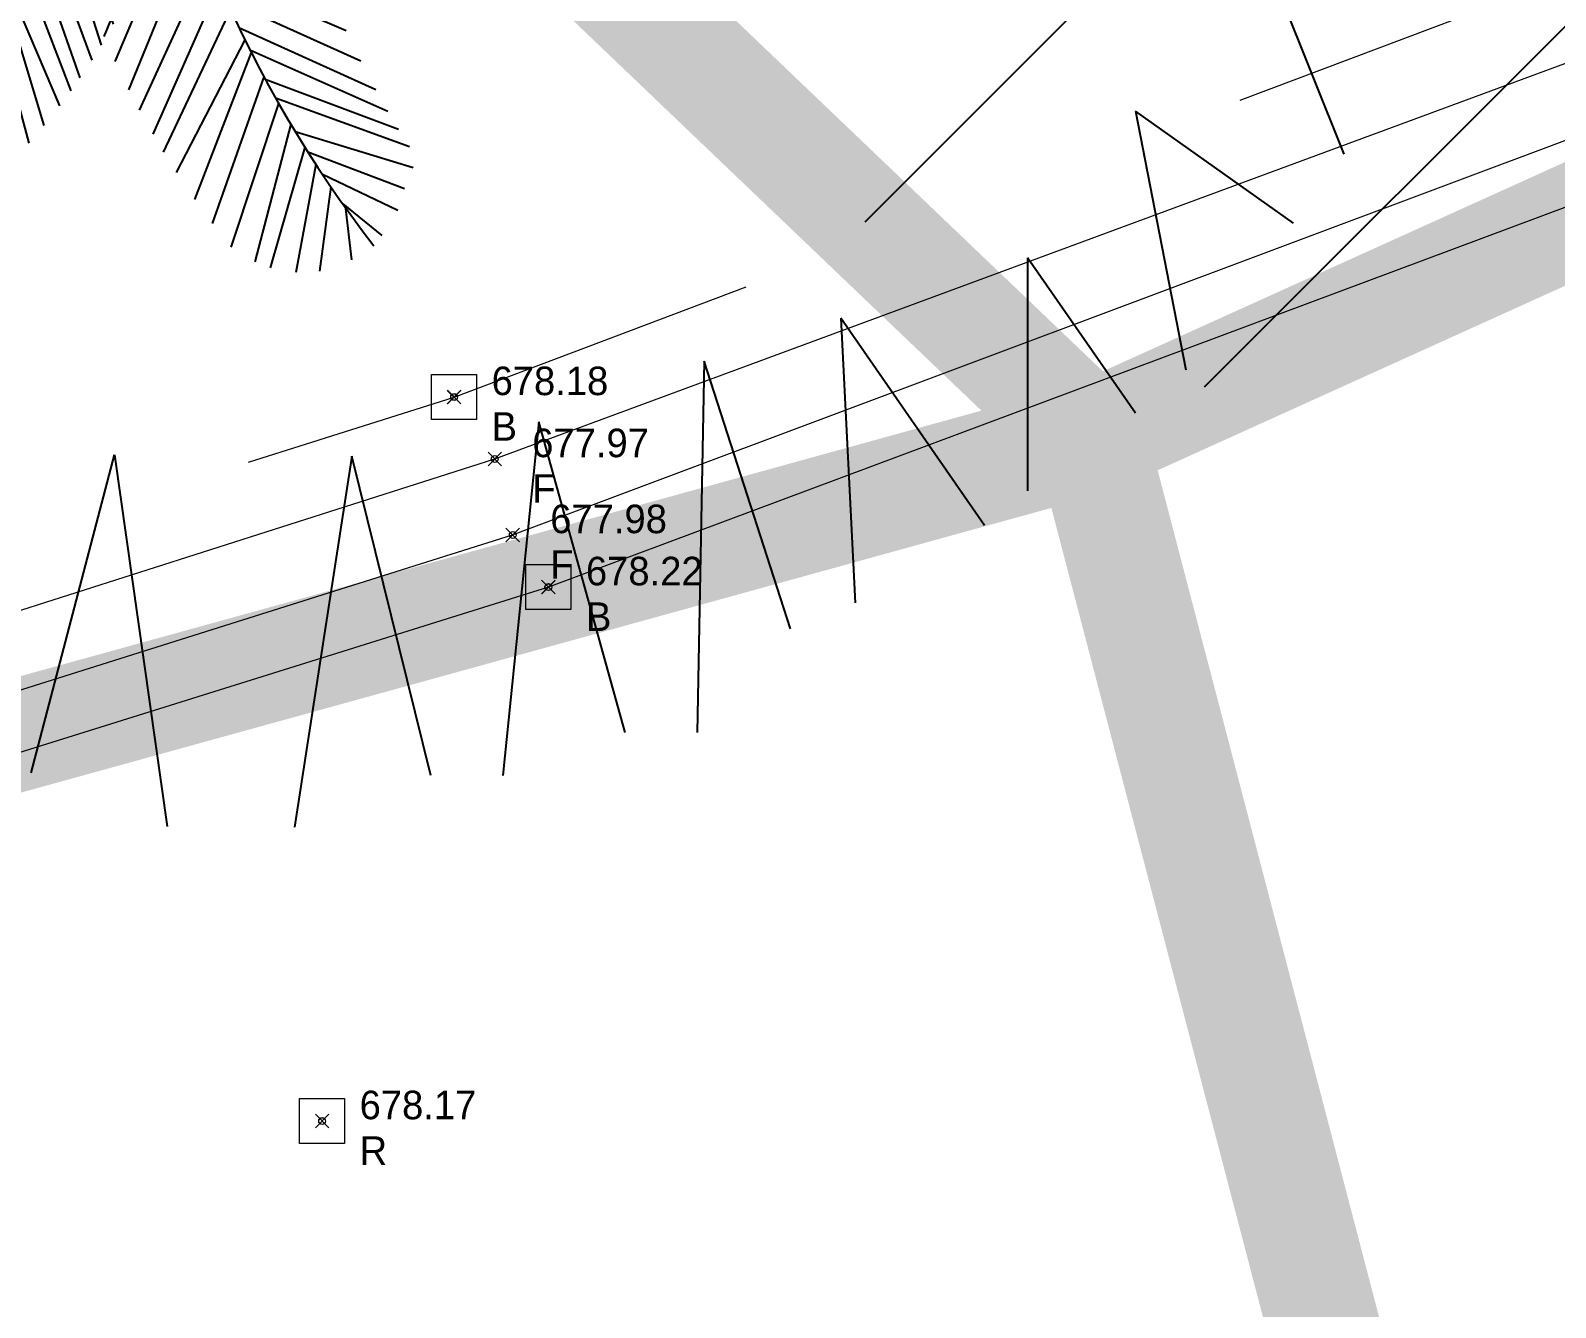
# Model space of a CAD drawing. Extents: x 350769 to 354978, y 6304672 to 6307963.
# Drawn here: x 352467.39 to 352474.18, y 6305730.58 to 6305736.26 of the extents above; entities that cross this region are included whole.
import ezdxf

# ---------------------------------------------------------------- set-up
doc = ezdxf.new("R2010")
doc.units = 0
doc.header["$PDMODE"] = 35
doc.header["$PDSIZE"] = 0.03
for name, pattern in [('CONTINUOS', [0]), ('DASHDOT', [1, 0.5, -0.25, 0, -0.25]), ('PHANTOM', [23.500000000000004, 11.75, -2.35, 2.35, -2.35, 2.35, -2.35])]:
    doc.linetypes.add(name, pattern=pattern)
doc.layers.get('0').update_dxf_attribs({"linetype": 'CONTINUOUS'})
doc.layers.get('Defpoints').update_dxf_attribs({"linetype": 'CONTINUOUS'})
for name, color, linetype in [('02_Geo ext_Acotamiento', 7, 'CONTINUOUS'), ('03_S2_Pav ext_Borde vereda', 7, 'CONTINUOUS'), ('1-CANAL', 150, 'PHANTOM'), ('3-CANAL_FDO', 4, 'CONTINUOUS'), ('C-TINN', 5, 'CONTINUOUS'), ('Paisajismo', 253, 'CONTINUOUS'), ('V-NODE DIC 2005', 4, 'CONTINUOUS'), ('V-NODE-TEXT DIC 2005', 2, 'CONTINUOUS'), ('Z-PINO', 253, 'CONTINUOUS')]:
    doc.layers.add(name, color=color, linetype=linetype)
doc.layers.add('0_ASD_LINEA OFICIAL', color=253, linetype='DASHDOT', lineweight=20)
doc.layers.add('0_ASD_TOPOGRAFIA_ELEMENTOS', color=7, linetype='CONTINUOS', lineweight=5, true_color=0xbdbdbd)
doc.styles.add('ROMANS', font='romans.shx', dxfattribs={"width": 0.65})
doc.dimstyles.new('Principal', dxfattribs={"dimscale": 0, "dimtxt": 2, "dimasz": 2, "dimexe": 1, "dimexo": 1, "dimtad": 1, "dimrnd": 0.05, "dimzin": 1, "dimtxsty": 'ROMANS', "dimcen": 2.5, "dimclrt": 2, "dimaunit": 2, "dimadec": 0, "dimazin": 0, "dimtfac": 1, "dimtmove": 0, "dimatfit": 3, "dimfxl": 1, "dimfxlon": 1, "dimarcsym": 0})

# ---------------------------------------------------------------- blocks, each defined once
blk = doc.blocks.new('PINO')
for p, q in [((-0.904033955093837, 2.020776378069968), (-0.856132999606416, 2.395768611188942)), ((-0.836997724536559, 1.921765034933742), (-0.7508934881843743, 2.402703249384103)), ((-0.7867960164821852, 1.844300037985704), (-0.6362288438049291, 2.382841662045394)), ((-0.9683542151742586, 2.105002536553002), (-0.9980131336578779, 2.345596597213444)), ((-0.7237467334743997, 1.74257327830037), (-0.5678311162319005, 2.355954713396386)), ((-0.6695555860460445, 1.650784352712435), (-0.4595968439753051, 2.29090253877348)), ((-0.957218041348824, 2.096019071162118), (-1.131305827111646, 2.236454343044898)), ((-0.6037441190164827, 1.533231186197554), (-0.3768573190609459, 2.186883788001978)), ((-0.8659304458706174, 1.96509453782528), (-1.202218247499331, 2.122301001493724)), ((-0.5467707836578484, 1.425368174412142), (-0.2977767855372804, 2.080157922194303)), ((-0.8004212970536173, 1.865621393242691), (-1.232489918793362, 2.025712994825881)), ((-0.7435932556745684, 1.775156208480439), (-1.270215858676238, 1.93277442417002)), ((-0.5184858259963221, 1.369462802525049), (-0.215694345843076, 1.960663669304267)), ((-0.6556503267074731, 1.626527831984276), (-1.252845599401553, 1.840004066269103)), ((-0.45336611442508, 1.234010892133483), (-0.1575924801272777, 1.869879446970117)), ((-0.4021660144735506, 1.119957543322016), (-0.1098544786236744, 1.79087302197604)), ((-0.6090546506857208, 1.542984203327251), (-1.203739896582192, 1.762282342599974)), ((1.442562786296548, 1.134888915001284), (1.5840798591762, 1.730743184987659)), ((1.528183184918817, 1.180266628260142), (1.698874560524928, 1.729715980202855)), ((1.625391436509744, 1.229135809938271), (1.764658738820799, 1.718045156706467)), ((-0.5408251100470807, 1.413752888523049), (-1.155760319643377, 1.682481356368044)), ((-0.354811455381423, 1.007467680786249), (-0.04974264796146599, 1.684885387419854)), ((1.240276191774683, 1.018555385929176), (1.358515310375878, 1.644331751997925)), ((1.335692170659968, 1.075067633790241), (1.470523095495082, 1.689455924686627)), ((1.701112472737805, 1.265309062658162), (1.862959128338844, 1.678940785225677)), ((-0.4910618619942397, 1.313622646574004), (-1.101342676638524, 1.586774994364532)), ((-0.2967929853002715, 0.858609436552797), (-0.00187648894097947, 1.594501159641368)), ((1.19178640602513, 0.988673723230022), (1.238112762393939, 1.590739263213436)), ((1.800119911249567, 1.310179031732332), (1.941220020080436, 1.623549795661347)), ((0.9830611848792614, 0.8505994552460834), (1.075394859608423, 1.509460072959882)), ((1.076945186559897, 0.9146528138562644), (1.149939205506598, 1.547998794242631)), ((1.889995658384578, 1.34488184586462), (2.027326715779054, 1.517237359878891)), ((-0.4335818927756918, 1.190794936240309), (-1.034228958787935, 1.459925735392062)), ((-0.24908331772167, 0.7249925915020867), (0.0597325804301363, 1.468831261407104)), ((0.8929004080073355, 0.7859300802219877), (0.9784379694065137, 1.455892796887383)), ((0.7771907932874456, 0.6981447735988695), (0.898386808057694, 1.408597611610276)), ((1.877095990967064, 1.343212654813215), (2.078751835460935, 1.369306516019606)), ((-0.3843812522154622, 1.078560616131654), (-0.9687042629775533, 1.324790635233512)), ((-0.2048592160826956, 0.5896955686584988), (0.1098275306503638, 1.357257809784642)), ((0.67671385563699, 0.617271546041593), (0.7909152764113969, 1.34048890345457)), ((-0.3439268483271007, 0.9805355331745886), (-0.9254674367730331, 1.228186855526474)), ((0.5781395680332935, 0.5334396676407778), (0.699066338747798, 1.277832131152536)), ((1.646083865061883, 1.239183414611944), (2.057007253588381, 1.157900331088968)), ((1.744127351294082, 1.285137034686159), (2.079452962352661, 1.247139573127242)), ((-0.1723390906590794, 0.4813601324467527), (0.1741022358783084, 1.198249483789368)), ((0.5014493875205517, 0.4649394962261795), (0.5736843725298968, 1.185154273764965)), ((1.559049102706922, 1.196084780747697), (2.042072782905962, 1.067946495484648)), ((-0.2883812796608254, 0.8358584138049991), (-0.8931931006736704, 1.151465089204066)), ((0.4262835540612286, 0.3948363934596273), (0.4838194226067571, 1.11323072756295)), ((1.420258396319696, 1.122699731256944), (1.984520757478094, 1.004308442923502)), ((-0.24908331772167, 0.7249925915020867), (-0.8533317820092634, 1.050260225418242)), ((-0.1421701562685485, 0.3723982312230874), (0.2170077150549332, 1.079127471623906)), ((1.344442925346812, 1.080101936252504), (1.909527070620243, 0.9674153410633153)), ((-0.2199598045353923, 0.6373063780692974), (-0.8190082513192465, 0.9562918035981056)), ((0.3639687961458549, 0.3343633123749896), (0.3710078020594665, 1.015792373898876)), ((1.143994853273398, 0.9584333982847966), (1.746760129881295, 0.8800697428368949)), ((1.230148150225432, 1.01237975681488), (1.834417883746937, 0.9283756773565983)), ((-0.1185137682114146, 0.2798567614017884), (0.2667575103441777, 0.9228840775022036)), ((0.2774103488445689, 0.2465870412088407), (0.2759413969488378, 0.9268731674164883)), ((1.041074019458392, 0.8905648533418571), (1.634462189194892, 0.8136632537552941)), ((-0.1876391731912008, 0.5333862175330069), (-0.7920450445635652, 0.8771133733607712)), ((0.211046505428385, 0.176115331208166), (0.1657649179833243, 0.8150736959514688)), ((0.9496040492285829, 0.8269708964126039), (1.519457691592834, 0.7400803362888837)), ((-0.08782529462223465, 0.1477710533554273), (0.3047666658585513, 0.7848339324145854)), ((0.871665272879909, 0.770231767963196), (1.440038140672186, 0.6857650593547078)), ((-0.1595966077002231, 0.4364423985116446), (-0.7489920446369069, 0.7383332872204846)), ((0.149612479208372, 0.1082474744707724), (0.07508647087888676, 0.7151028437083369)), ((0.759859216705081, 0.6845113879744531), (1.378563382759239, 0.6416474881580143)), ((-0.130351362440706, 0.3270399331295266), (-0.7195718798811868, 0.6321215600864889)), ((-0.0661220056736056, 0.04352529846346442), (0.3437867778302461, 0.6166394478195798)), ((0.67671385563699, 0.617271546041593), (1.299572979351069, 0.5821622740386374)), ((0.0822263116697286, 0.03069233426049323), (-0.04244361681230657, 0.5731129263022012)), ((0.6124698243456805, 0.5631594537526325), (1.228313399797116, 0.5256531029344842)), ((-1.739816070839879, 0.1030608373166615), (-1.985118557413443, 0.4800343638025879)), ((-1.602849180435442, 0.06834580134454882), (-1.908289755147052, 0.4878180267705829)), ((-0.1062728147007874, 0.2290019170441155), (-0.6857288723131205, 0.4938146754539048)), ((0.5380326806698577, 0.4979861433985207), (1.169786997033953, 0.4771075024045786)), ((-1.823945193664258, 0.1267810774816098), (-2.049359184948116, 0.4289650594573686)), ((-1.526515387204199, 0.05105928022476292), (-1.835946268465705, 0.4672171845168123)), ((-1.409325167805946, 0.02733967365020362), (-1.762230692484081, 0.4479803202757466)), ((-1.319240694210748, 0.01139621866332163), (-1.674544093784789, 0.4273621254451427)), ((-0.04754402348225995, -0.05544380328683474), (0.3713258151219634, 0.470749518665798)), ((0.4702265059040656, 0.436186012687358), (1.070464883350724, 0.3900197933699019)), ((-1.917149189321208, 0.1552357099608344), (-2.118185361377982, 0.3829042986199056)), ((-1.209558656037188, -0.005364116033888422), (-1.559481240856258, 0.4039684128501904)), ((-1.110103187020286, -0.01807146035116602), (-1.438281422506407, 0.3837349503901351)), ((-1.023820279797292, -0.02719412343776639), (-1.352471757145395, 0.3721001330022773)), ((-0.8974345274327789, -0.03739165106890141), (-1.284799073373506, 0.3644799171461273)), ((-0.8013394955651165, -0.0426420084450001), (-1.196157179565489, 0.3565569107313422)), ((-0.7257878983728006, -0.04525764859135961), (-1.11447392961054, 0.3513099977208185)), ((-0.6367556186251022, -0.04663483532294777), (-1.046099125096589, 0.3484258374355704)), ((-0.554186985900742, -0.04626467556317948), (-0.9272263402181125, 0.3466726706828922)), ((-0.4615614888825803, -0.04396217661178525), (-0.8370649736934865, 0.3481012151296454)), ((-0.379049168786878, -0.04022790961880673), (-0.7206899562879698, 0.35346802276581)), ((-0.0842503867988853, 0.1313047411695152), (-0.660058166795352, 0.3722155278028367)), ((-0.2972790873263875, -0.03495841773838038), (-0.6193161489136401, 0.3613921761034362)), ((-0.1952753602745361, -0.02618687778704043), (-0.5279680394323805, 0.3711419692017444)), ((-0.0840307095040771, -0.01382206251219031), (-0.3844670509079151, 0.3915079329162836)), ((0.3955671113362769, 0.3653024898339936), (0.9971863863938779, 0.321692107252602)), ((-2.040991947496877, 0.1966634186401279), (-2.191416301620848, 0.3008879299004548)), ((0.1213684300273599, -0.01887957635699422), (0.5936838928482757, 0.2830853147524977)), ((0.3303128664447286, 0.3007704289739195), (0.9052265707396145, 0.2305939031048183)), ((-0.05935603840043768, 0.008674728804180631), (-0.6399858244185452, 0.2617424155532717)), ((-0.02895558913223795, -0.1669196369011843), (0.3998797169060708, 0.2700164395200773)), ((0.2319778709352249, -0.07573501099341229), (0.7346182123001199, 0.2051593017022242)), ((0.2668140280184161, 0.235525299956862), (0.8275406264056073, 0.1485595440708494)), ((-1.969652745310668, 0.1722889794864386), (-2.252937368029961, 0.04811447158135707)), ((-2.050614401759958, 0.2033305278182524), (-2.246311971257455, 0.1710641715617385)), ((-1.876458671140426, 0.1425290733213842), (-2.234083657713199, -0.03609247597705689)), ((0.1892397951723979, 0.1523230820002937), (0.7594810461796442, 0.07248672857531346)), ((0.3344145309984015, -0.1252031961957982), (0.8256043895744369, 0.1588916535847602)), ((-1.804063659919848, 0.1210086695737118), (-2.192020708816926, -0.121511000153987)), ((-1.709658644140291, 0.09500516436946782), (-2.155125094241157, -0.1689911462808595)), ((-1.625099260854768, 0.07366032404024736), (-2.079075175506659, -0.2389289867660409)), ((-0.03548795187271025, -0.1260300260237273), (-0.6143748204340227, 0.08645590430933225)), ((-0.00919794685614761, 0.1318754439334953), (-0.4333806648173777, -0.309578830449027)), ((-0.002232801116406335, 0.09105732558327873), (0.5788724806916434, -0.115284450677791)), ((0.4172289017060393, -0.1630292367981383), (0.9277223180106375, 0.1105525317352658)), ((-1.517633868625126, 0.04914257630662178), (-1.978325161007888, -0.2798588474724966)), ((-1.419815078897955, 0.02932497412803059), (-1.876295004894928, -0.3172916473040459)), ((-1.369402901509602, 0.02003021366635949), (-1.763549466568293, -0.3541328688170324)), ((-1.248047908284207, 0.0001877794084066409), (-1.678875829429671, -0.3787793182182213)), ((0.01057032402968616, 0.02060277506006969), (-0.402701970833732, -0.5099981710936845)), ((0.1067221462199086, 0.05927563992645446), (0.6563255174296501, -0.05118171039339359)), ((0.5014213760568964, -0.1995549895918884), (1.046427444125584, 0.05893292763903446)), ((0.5966805807656783, -0.2385957750420857), (1.139474023848379, 0.02177455296350672)), ((-1.146703003578295, -0.01366904173846706), (-1.605839703679521, -0.3980100045346262)), ((-1.047473160851951, -0.02486833865714289), (-1.508768365765718, -0.4207240876321521)), ((-0.9172345815477456, -0.03604161960720376), (-1.426771843043753, -0.4374285444800989)), ((-0.8013394955651165, -0.0426420084450001), (-1.313905582128427, -0.4567737609904725)), ((-0.6849303053240874, -0.04611855553503119), (-1.214762378649539, -0.4703356546833675)), ((-0.5923862738018215, -0.04663296490161883), (-1.075112274611456, -0.4840762816884308)), ((-0.49989333533631, -0.04515721396001027), (-0.9717038123653765, -0.4902521679669007)), ((-0.4217928990328801, -0.04236058274000243), (-0.8375773993702751, -0.4932300663058413)), ((-0.3110293821555388, -0.03595397846493142), (-0.7204420552261581, -0.4911926783843228)), ((-0.2241927876912087, -0.0289220956274221), (-0.5794120324844698, -0.4829893169717252)), ((-0.1422195586928865, -0.02065529284391232), (-0.4585402507291292, -0.4709235989794252)), ((-0.05042697437602328, -0.009509230855655915), (-0.294385985334884, -0.446992693016)), ((0.02306089299963787, -0.04338703303983493), (0.6063388828533789, -0.2902898257452762)), ((0.0881851917165477, -0.001105326193282963), (0.1683764832159795, -0.5518612126861626)), ((0.1790803764197335, -0.04899854853374563), (0.3293438964919915, -0.6416607116825617)), ((0.6822626369012141, -0.2716509585952736), (1.263589746804428, -0.02344091613576893)), ((0.7752470950254065, -0.3054494687530678), (1.335722452486152, -0.04750100597175333)), ((-0.09575177801707468, -0.1031991734425901), (-0.5514693924033054, -0.2424029658659492)), ((0.03019565773684008, -0.07816397441001754), (-0.3736190457584598, -0.6555881895446873)), ((-0.08896436042959976, -0.07193017109966604), (0.2232288735012844, -0.4273720482451608)), ((0.2609196894263732, -0.09001698833071714), (0.4500672443646181, -0.702014877626425)), ((0.3482971227731468, -0.1316775903951566), (0.593248547947951, -0.7663351127139322)), ((0.8547249997354811, -0.3326280770825178), (1.422607812628485, -0.07437382291482209)), ((0.9565750413094065, -0.3651997893775842), (1.517777002763978, -0.1012215375039887)), ((1.091832526917642, -0.4046204734158891), (1.591054685923154, -0.1200865076698392)), ((0.0530020191854419, -0.1821739741280908), (-0.3328194148343755, -0.823359891284781)), ((-0.1080700614784291, -0.1571443839766289), (0.1926199817080487, -0.5810263412577115)), ((0.0492528819358995, -0.1657464553609316), (0.6275803565313254, -0.4005441102590339)), ((0.4607645691066864, -0.182156418579325), (0.7140604872620315, -0.8147987277443463)), ((1.185027134033589, -0.4292892139592368), (1.684751952579973, -0.1419597012381928)), ((1.293316805895302, -0.4554482234807438), (1.818596070279455, -0.168908400057262)), ((1.413828108316011, -0.4814455967443791), (1.9473188135089, -0.1901476244638616)), ((1.513668626466824, -0.5005367231860873), (2.046519397244992, -0.2034363154207313)), ((-0.1199236490629119, -0.2061099119755454), (-0.5787202539704595, -0.3765498590946663)), ((-0.1266332259820047, -0.2327095412165363), (0.1651378123551694, -0.6924100642045232)), ((0.07230899439491623, -0.2632048628101984), (0.6545377389284113, -0.5218645016448136)), ((0.5407473224477144, -0.2159629528359801), (0.8544981955947151, -0.8647781692452554)), ((0.636196024270248, -0.25409289982872), (0.9643077657892718, -0.8992827198944724)), ((1.644729100262339, -0.522279340672867), (2.130667722849466, -0.2126311288811848)), ((1.73082412770782, -0.5345351159867278), (2.213931149981363, -0.2198668551200171)), ((1.88676880760795, -0.5526867681392105), (2.290620329195008, -0.2583481123310776)), ((-0.1443713157095772, -0.2996605902553711), (-0.5989280052926915, -0.4609270131841186)), ((0.08508797374815913, -0.3139271835807449), (-0.2933500069684669, -0.9609996540866632)), ((-0.1478332007718564, -0.3122123128123349), (0.1278443010778574, -0.820512106985916)), ((0.7324852435613138, -0.2901767399607706), (1.114739165641367, -0.9402731656309697)), ((0.8547249997354811, -0.3326280770825178), (1.223042750762033, -0.9654213647008874)), ((1.98350319254132, -0.5613470725593288), (2.337112270561192, -0.3367906412468074)), ((-0.1655376684811927, -0.374097202286066), (-0.6239306123734423, -0.5536491558559646)), ((0.1097233395466901, -0.4062128654886692), (-0.2419478943829745, -1.116707274838518)), ((0.09742472188918327, -0.3609823105780379), (0.6898439522865374, -0.6598051221881178)), ((0.9776670224982809, -0.3716326021112764), (1.347882924837904, -0.9899948702759502)), ((-0.1883049752723309, -0.4487089199683396), (-0.6559525167631364, -0.6589128225250533)), ((-0.1771553807611781, -0.4128108721188255), (0.09261899915145477, -0.925399648273924)), ((0.1278272422587179, -0.4700688384236855), (0.7203875823870476, -0.7656992378697396)), ((1.117310869403809, -0.4115646821919654), (1.43962708163599, -1.005095621118926)), ((1.224769574246238, -0.4392001757623802), (1.549400860740207, -1.019921579615584)), ((1.33547581660423, -0.4649133323910064), (1.632841289156204, -1.028853961722234)), ((2.091533054417596, -0.5686825570201108), (2.390347035689047, -0.411847366087386)), ((-0.2155442770799709, -0.5318680203226904), (-0.683190421323161, -0.7396026506485214)), ((-0.1993620788925909, -0.4831997997207509), (0.047557784955643, -1.043822360404192)), ((0.1410448302522127, -0.5148490691199186), (-0.197782946006555, -1.23536809928919)), ((1.469326325186557, -0.4923294237842128), (1.730507510483221, -1.036768065116121)), ((1.525345530944833, -0.5026261064558639), (1.862145182649328, -1.043128228659043)), ((1.634749283603014, -0.5207551463872733), (1.982891473035124, -1.044634298688834)), ((1.756028572090145, -0.5378211464376363), (2.103692352311555, -1.042002947871879)), ((2.236507422176146, -0.574671670803582), (2.433928175241817, -0.5259785966491108)), ((-0.2413232403978327, -0.6054661147227307), (-0.7223384683766199, -0.8448378265593419)), ((-0.2272952207204071, -0.5659795115088855), (0.009363639928778866, -1.133896758376068)), ((0.1568951741046476, -0.5667101591116079), (0.7649082840362098, -0.9040154705980967)), ((1.85226978236642, -0.549118002861178), (2.210325780042695, -0.9994801222474052)), ((1.960576762166966, -0.5594736399707472), (2.267420386451704, -0.9647818203593488)), ((2.044257538900638, -0.5657750005384514), (2.344891584216384, -0.8927378617972863)), ((2.152793571895018, -0.5717513329427675), (2.397785931334511, -0.8127683867196538)), ((2.249136176187676, -0.5715568368959794), (2.439555869705146, -0.682491875811138)), ((-0.2570156396177481, -0.6481753999578359), (-0.04702234982687514, -1.253832020331174)), ((0.1747107438404782, -0.6228339363924533), (-0.1318274491313787, -1.393686632320168)), ((0.1903148331530247, -0.6702821117114581), (0.7927087263851718, -0.9829038330981348)), ((-0.2707010549238476, -0.684263946088322), (-0.7465254584803915, -0.9047752560736626)), ((-0.2969183960703958, -0.750673190188536), (-0.7770233141127392, -0.9758092830425085)), ((-0.2969183960703958, -0.750673190188536), (-0.09044090696079365, -1.337775126296037)), ((0.2203655849007191, -0.7576548956076294), (-0.08055339609200018, -1.504723160675894)), ((0.2203655849007191, -0.7576548956076294), (0.8280257522073953, -1.076503388364472)), ((-0.3319763540639542, -0.8345317352877828), (-0.8121030681923003, -1.052189892167917)), ((-0.3394386203308386, -0.8517256933573663), (-0.143345529686485, -1.432102217328975)), ((0.2608357594544941, -0.8680982083951676), (0.8689569119451335, -1.177280316980614)), ((-0.381014984277499, -0.9437828687596266), (-0.8402828468751977, -1.110004925864814)), ((0.2694879979662801, -0.8907588482015854), (-0.01761654426445602, -1.629733373990348)), ((-0.4164164429130324, -1.017684789578198), (-0.8777703295618267, -1.182691341575264)), ((-0.3905638838477898, -0.9640970725713487), (-0.1841389583296404, -1.499792137444274)), ((0.3179107970117911, -1.012178807902274), (0.9020421618606633, -1.253655891852759)), ((-0.431907269412477, -1.048864340461478), (-0.2350472775924572, -1.578997466987857)), ((0.3290800894410495, -1.038994142174488), (0.03120438213954912, -1.719605477312143)), ((-0.4591732422522909, -1.1021760032163), (-0.9341005261831015, -1.284153925327701)), ((-0.4762844767537899, -1.134673569569713), (-0.2752555992537964, -1.637914380791699)), ((0.3776236127941957, -1.150976059381719), (0.09243558222806314, -1.824950391762286)), ((0.3594013248311967, -1.109769851470446), (0.9462998998060357, -1.349796237320334)), ((-0.5087706195263308, -1.194486675451117), (-0.9913026308095141, -1.379155705987614)), ((0.4097881190591579, -1.221476684783738), (1.013252424609163, -1.484229642685023)), ((-0.5514442307412537, -1.26961500919333), (-1.037378262162747, -1.450671914264603)), ((-0.5565279600341455, -1.278322634149845), (-0.3924002542407834, -1.794162874150061)), ((-0.5323157487509889, -1.236397893473622), (-0.3239634265173663, -1.705475494047278)), ((0.4300290234641579, -1.264480638771602), (0.141007831598472, -1.903446688290387)), ((0.4685659947062959, -1.343688609819765), (1.081706109198421, -1.610360839028544)), ((-0.6096090390838071, -1.366406967915282), (-1.077806925450204, -1.510191543886322)), ((-0.6050949337804923, -1.359109023857854), (-0.457975323233768, -1.873127159012256)), ((0.4965799427645834, -1.399235126647909), (0.2000681275876559, -1.993610335409358)), ((-0.6491299019398866, -1.428873354027019), (-1.119015588365073, -1.568058804834436)), ((-0.6608950274039671, -1.446994105310296), (-0.5262577796020196, -1.949846417557637)), ((0.5254555270221317, -1.454837735133879), (0.2834117815109494, -2.112228372536265)), ((0.5193871446317644, -1.443286084338069), (1.137134530117692, -1.705485377148761)), ((-0.7233333988733648, -1.539788565280105), (-1.136382038812371, -1.638892966049752)), ((-0.706628496564008, -1.515497515640163), (-0.6125453449021734, -1.995411709919608)), ((-0.7710447797671804, -1.607157963387181), (-1.111246499003755, -1.712211434075471)), ((-0.7596211040436174, -1.591289858549317), (-0.6664662544972089, -2.013233230993137)), ((0.5835682740416814, -1.562091168118059), (0.3636184403239895, -2.218110538626206)), ((0.5889818228479271, -1.571787382792536), (1.185956758281463, -1.784773631286043)), ((-0.8258389758793783, -1.681106419784555), (-1.092018218178055, -1.788027048580261)), ((-0.8016644127928885, -1.648912205839224), (-0.7557839299897751, -2.023657166152589)), ((0.6506213060401933, -1.678940588528349), (0.4474552083684102, -2.321246981352488)), ((0.6364598740947258, -1.654832729215741), (1.235883023209681, -1.861970810316052)), ((-0.8576170857122634, -1.722439102311), (-0.8366845639557141, -2.013809397173645)), ((-0.9018664628365514, -1.778219391669154), (-1.042184434472802, -1.879131876473366)), ((-0.9108424246824143, -1.784674634734074), (-0.9440073359201051, -1.969036232951112)), ((0.7057817461191007, -1.770150309336714), (0.5563725147476362, -2.385148964783184)), ((0.7259723104198201, -1.802521174265166), (1.254235037577018, -1.9545519573212)), ((0.7699050976771105, -1.871203471134322), (0.6250512219139637, -2.411309857886408)), ((0.7837554739307961, -1.892379295520186), (1.217495726086781, -2.047884949590298)), ((0.8209245867965365, -1.948132327704116), (0.7399198292296205, -2.429955671766038)), ((0.85031468039233, -1.991152910952223), (1.188248923926949, -2.144788208967839)), ((0.8890058973975101, -2.046427991005658), (0.8450799761521921, -2.421906605415643)), ((0.9429840562006575, -2.121103075648534), (1.118549725097182, -2.259686330950899)), ((0.9542147683259827, -2.129968069900315), (0.9864206701149669, -2.370234449906093))]:
    blk.add_line(p, q)
for centre, radius, start, end in [((-5.22324736291921, -0.9757725787058007), 5.25689167785268, 8.543945128988556, 38.29064343474485), ((3.723187441355549, -3.064815821159755), 4.778992434411526, 110.1894962482192, 139.9361945539755), ((-0.6147522594983457, 4.25440207333213), 4.301093190970374, 248.0995818021111, 277.8462801078674), ((5.176234085483884, 0.9957068804287701), 5.25689167785268, 189.1508988998237, 218.89759720558), ((2.361256770182081, 4.202692276851849), 4.778992434411526, 241.2920405443037, 271.03873885006), ((-4.062026352221437, 0.7741128458546882), 4.062143569249797, 318.5390639566129, 348.2857622623692)]:
    blk.add_arc(centre, radius, start, end)
blk = doc.blocks.new('*D1236')
at = {"layer": '02_Geo ext_Acotamiento', "color": 0, "lineweight": -2, "transparency": 16777216}
blk.add_line((352474.0451364769, 6305972.496012908), (352473.118785715, 6305978.179346178), dxfattribs=at)
at = {"layer": '02_Geo ext_Acotamiento', "color": 0, "transparency": 16777216}
blk.add_solid([(352473.2832816129, 6305978.206158067), (352472.954289817, 6305978.152534289), (352472.9579143815, 6305979.166321564)], dxfattribs=at)
at = {"layer": 'Defpoints', "color": 0, "transparency": 16777216}
for p in [(352472.9579143815, 6305979.166321564), (352596.0415848349, 6305224.025236828)]:
    blk.add_point(p, dxfattribs=at)
at = {"layer": '02_Geo ext_Acotamiento', "color": 2, "transparency": 16777216, "insert": (352474.5820595946, 6305974.84452452), "char_height": 1, "attachment_point": 5, "rotation": 279.2574751368675, "style": 'ROMANS'}
blk.add_mtext('R765,10', dxfattribs=at)
blk = doc.blocks.new('A$C27410629')
at = {"true_color": 0x136734, "transparency": 33554559}
h = blk.add_hatch(dxfattribs=at)
h.set_pattern_fill('ANSI31', color=116, scale=0.5)
h.set_pattern_definition([(45, (-8759.562515186517, -519.1035735587502), (-1.122532015133644, 1.122532015133644), [])])
h.paths.add_polyline_path([(137.5068959888558, 1252.464406617455, 0.1176268807227723), (109.8147584422568, 1254.193915082657, 0.06692451075002814), (94.44469839795602, 1249.334472017372, 0.3153492887079504), (64.30173641118381, 1196.270282113329, 0.02268268711599586), (65.7292635223912, 1185.310127003227), (112.3603922077091, 1218.953454515778), (153.4782689701005, 1161.962272479494), (172.1053089193083, 1139.480769404351), (187.9579650288579, 1141.807885415954), (193.565073162812, 1120.465553675225), (224.197974734232, 1050.129297271156), (250.6203797236194, 989.4787086543838), (268.1526288855184, 972.7353945672494, 7.254700715645028e-06), (291.4898137452492, 983.2987389690225), (238.1945199318034, 1105.633967029937), (205.2934048173047, 1181.112163638985), (177.0531538182076, 1197.651557407602)])
at = {"layer": '0_ASD_LINEA OFICIAL', "ltscale": 8, "const_width": 0.5}
blk.add_lwpolyline([(250.6203797236194, 989.4787086543838), (268.1526288854875, 972.7353945673531, 7.254700715664111e-06), (291.4898137452146, 983.2987389692971), (291.4898137452146, 983.2987389692971), (238.1945199318034, 1105.633967029937), (205.2934048173047, 1181.112163638985), (177.0531538182076, 1197.651557407602), (137.6146324061954, 1252.315079214)], format="xyb", dxfattribs=at)
for points in [[(111.3489708615935, 941.8104037326485), (187.3177195266398, 947.0039742834324), (258.3779015477558, 982.0702681721377), (268.1526288854657, 972.7353945675404)], [(268.1613721232861, 972.69601591426), (289.6555380246718, 890.5330674027191), (266.4367317288015, 884.4595944140392), (116.6628894377427, 844.8028320895937)]]:
    blk.add_lwpolyline(points, dxfattribs=at)
blk = doc.blocks.new('1.0 - LO RECABARREN LOTEO PARQUE - VEGETACION EXISTENTE ETAPA MUNICIPAL__2024')
at = {"layer": 'Paisajismo'}
for p, q in [((352472.8222019614, 6305736.748390763), (352473.238070965, 6305735.712168478)), ((352473.0139699737, 6305735.405114877), (352472.3104489516, 6305735.904160599)), ((352472.3104489516, 6305735.904160599), (352472.5345499428, 6305734.752207872)), ((352471.8304714554, 6305735.251253595), (352471.8304714554, 6305734.215031311)), ((352472.3104489516, 6305734.560215752), (352471.8304714554, 6305735.251253595)), ((352470.9987334482, 6305734.982999795), (352471.0628419407, 6305733.715985588)), ((352471.6387034431, 6305734.061170029), (352470.9987334482, 6305734.982999795)), ((352470.3910964322, 6305734.791007674), (352470.3593209185, 6305733.140009224)), ((352470.7751899221, 6305733.600924108), (352470.3910964322, 6305734.791007674)), ((352469.6552424312, 6305734.522084912), (352469.4952499325, 6305732.948017104)), ((352470.0393359211, 6305733.140009224), (352469.6552424312, 6305734.522084912)), ((352467.3965954391, 6305732.959939253), (352467.7673623412, 6305734.375302789)), ((352467.7673623412, 6305734.375302789), (352468.0010930383, 6305732.72169154)), ((352468.823504424, 6305734.36822363), (352468.567627919, 6305732.717894143)), ((352469.1752649351, 6305732.948017104), (352468.823504424, 6305734.36822363))]:
    blk.add_line(p, q, dxfattribs=at)
blk = doc.blocks.new('*U1327')
at = {"color": 0, "linetype": 'ByBlock', "lineweight": -2, "transparency": 16777216}
blk.add_point((0, 0), dxfattribs=at)
blk = doc.blocks.new('*U4066', base_point=(352469.746, 6305733.71))
at = {"layer": 'V-NODE-TEXT DIC 2005', "linetype": 'ByBlock', "char_height": 0.127}
for s, insert, attachment_point in [('678.22', (352469.9127893219, 6305733.780710678), 4), ('B', (352469.9127893219, 6305733.642210678), 1)]:
    blk.add_mtext(s, dxfattribs=dict(at, insert=insert, attachment_point=attachment_point))
blk = doc.blocks.new('*U4067', base_point=(352469.746, 6305733.71))
at = {"layer": 'V-NODE-TEXT DIC 2005', "color": 2, "lineweight": -2}
blk.add_blockref('*U4066', (352469.746, 6305733.71), dxfattribs=at)
blk = doc.blocks.new('*U4064', base_point=(352469.326, 6305734.556))
at = {"layer": 'V-NODE-TEXT DIC 2005', "linetype": 'ByBlock', "char_height": 0.127}
for s, insert, attachment_point in [('678.18', (352469.4927893219, 6305734.626710678), 4), ('B', (352469.4927893219, 6305734.488210678), 1)]:
    blk.add_mtext(s, dxfattribs=dict(at, insert=insert, attachment_point=attachment_point))
blk = doc.blocks.new('*U4065', base_point=(352469.326, 6305734.556))
at = {"layer": 'V-NODE-TEXT DIC 2005', "color": 2, "lineweight": -2}
blk.add_blockref('*U4064', (352469.326, 6305734.556), dxfattribs=at)
blk = doc.blocks.new('*U3790', base_point=(352469.507, 6305734.28))
at = {"layer": 'V-NODE-TEXT DIC 2005', "linetype": 'ByBlock', "char_height": 0.127}
for s, insert, attachment_point in [('677.97', (352469.6737893219, 6305734.350710678), 4), ('F', (352469.6737893219, 6305734.212210678), 1)]:
    blk.add_mtext(s, dxfattribs=dict(at, insert=insert, attachment_point=attachment_point))
blk = doc.blocks.new('*U3791', base_point=(352469.507, 6305734.28))
at = {"layer": 'V-NODE-TEXT DIC 2005', "color": 2, "lineweight": -2}
blk.add_blockref('*U3790', (352469.507, 6305734.28), dxfattribs=at)
blk = doc.blocks.new('*U3788', base_point=(352469.587, 6305733.942))
at = {"layer": 'V-NODE-TEXT DIC 2005', "linetype": 'ByBlock', "char_height": 0.127}
for s, insert, attachment_point in [('677.98', (352469.7537893219, 6305734.012710677), 4), ('F', (352469.7537893219, 6305733.874210678), 1)]:
    blk.add_mtext(s, dxfattribs=dict(at, insert=insert, attachment_point=attachment_point))
blk = doc.blocks.new('*U3789', base_point=(352469.587, 6305733.942))
at = {"layer": 'V-NODE-TEXT DIC 2005', "color": 2, "lineweight": -2}
blk.add_blockref('*U3788', (352469.587, 6305733.942), dxfattribs=at)
blk = doc.blocks.new('*U2818', base_point=(352468.739, 6305731.335))
at = {"layer": 'V-NODE-TEXT DIC 2005', "linetype": 'ByBlock', "char_height": 0.127}
for s, insert, attachment_point in [('678.17', (352468.9057893219, 6305731.405710678), 4), ('R', (352468.9057893219, 6305731.267210678), 1)]:
    blk.add_mtext(s, dxfattribs=dict(at, insert=insert, attachment_point=attachment_point))
blk = doc.blocks.new('*U2819', base_point=(352468.739, 6305731.335))
at = {"layer": 'V-NODE-TEXT DIC 2005', "color": 2, "lineweight": -2}
blk.add_blockref('*U2818', (352468.739, 6305731.335), dxfattribs=at)
blk = doc.blocks.new('TOPOGRAFIA')
at = {"layer": '0_ASD_LINEA OFICIAL', "ltscale": 8, "const_width": 0.5}
blk.add_lwpolyline([(390427.742220837, 6302814.067302241), (390462.175169294, 6302752.281984893), (390383.0708512056, 6302730.60460566), (390309.799280958, 6302723.34933251), (390311.3694829855, 6302703.307175558), (390386.7450058985, 6302710.87060822), (390472.1157813581, 6302734.447625814), (390495.6666031898, 6302745.107885282), (390523.3047577998, 6302756.108814369), (390473.7988608223, 6302802.290811195, -0.151018922054954), (390428.284824325, 6302881.718520356), (390391.7076271252, 6302986.357196383, -0.03536723877870568), (390370.1826827545, 6302995.883561216, 0.281090384313248), (390309.6791110245, 6302995.975573557), (390362.1061406052, 6302925.87386779), (390362.1051407481, 6302925.873120026), (390363.124082257, 6302924.510663705, -0.03343587294185583), (390384.9297867847, 6302890.883640137), (390427.742220837, 6302814.067302241)], format="xyb", dxfattribs=at)
blk.add_lwpolyline([(390427.742220837, 6302814.067302241), (390462.175169294, 6302752.281984893), (390383.0708512056, 6302730.60460566), (390309.799280958, 6302723.34933251), (390311.3694829855, 6302703.307175558), (390386.7450058985, 6302710.87060822), (390472.1157813581, 6302734.447625814), (390495.6666031898, 6302745.107885282), (390523.3047577998, 6302756.108814369), (390473.7988608223, 6302802.290811195, -0.151018922054954), (390428.284824325, 6302881.718520356), (390391.7076271252, 6302986.357196383, -0.03536723877870568), (390370.1826827545, 6302995.883561216, 0.281090384313248), (390309.6791110245, 6302995.975573557), (390362.1061406052, 6302925.87386779), (390362.1051407481, 6302925.873120026), (390363.124082257, 6302924.510663705, -0.03343587294185583), (390384.9297867847, 6302890.883640137), (390427.742220837, 6302814.067302241)], format="xyb", dxfattribs=at)
at = {"layer": '1-CANAL', "color": 9, "lineweight": 0, "true_color": 0xbdbdbd, "flags": 128}
blk.add_lwpolyline([(390567.7874313023, 6302629.726968976), (390568.7933053895, 6302640.353335585), (390569.5032077534, 6302651.739498049), (390570.0332008278, 6302661.87335957), (390570.3404330171, 6302672.527824193), (390570.9200001349, 6302683.642022093), (390571.384708163, 6302692.93981492), (390572.2061159554, 6302702.089924714), (390572.4911869941, 6302712.167668533), (390573.1779492759, 6302721.781975037), (390573.7393864989, 6302732.321388364), (390574.4299854904, 6302741.484577057), (390575.2318416465, 6302752.552239127), (390575.3033121274, 6302758.185814543), (390573.0718522092, 6302758.74132029), (390565.7306851263, 6302762.630388798), (390558.7736197595, 6302762.051794397), (390549.0972438263, 6302759.460128947), (390540.0564672482, 6302756.523326629), (390530.9565013482, 6302754.645597783), (390519.8370799266, 6302751.495777589), (390509.6309874514, 6302748.296447442), (390499.7658168014, 6302744.711654834), (390490.2838859749, 6302741.390809639), (390477.5892842489, 6302736.730812964), (390469.6975374671, 6302733.786763078), (390460.922840216, 6302731.04175959), (390452.3741603993, 6302728.107143023), (390438.3112020066, 6302722.868802995), (390431.421505773, 6302718.408649321), (390419.910031545, 6302710.976514963), (390412.1170090893, 6302707.006767993), (390402.1056951403, 6302701.336033119), (390395.1174877917, 6302696.907447786), (390381.3164958543, 6302693.365161583), (390369.8657504217, 6302691.897814984), (390358.9765223805, 6302690.521562948), (390351.0031557964, 6302689.869098149), (390338.8414098619, 6302688.974114449), (390330.3867591236, 6302688.811354215), (390318.2927097257, 6302688.652388299), (390310.613291328, 6302688.120270764), (390310.0966855077, 6302689.408636947), (390318.1340116923, 6302689.995077741), (390330.169367404, 6302689.858938504), (390338.5919291744, 6302690.268239398), (390350.9108952207, 6302691.364751847), (390358.4407624329, 6302692.05226386), (390369.6017145591, 6302693.031150796), (390381.4940860869, 6302694.408472998), (390394.4537224108, 6302697.80910211), (390401.4405788163, 6302702.026682289), (390411.5171579461, 6302708.091430432), (390419.4322256915, 6302711.748199851), (390430.8220329043, 6302719.202269052), (390437.8233826728, 6302723.765662681), (390451.8779620916, 6302729.106148648), (390460.5971269256, 6302731.881037763), (390469.27789955, 6302734.631533471), (390477.2184978019, 6302737.628814306), (390489.9281447073, 6302742.228564467), (390499.3824119762, 6302745.507843718), (390509.311526916, 6302749.088620381), (390519.6202899409, 6302752.392333278), (390530.7225388255, 6302755.531424819), (390539.6539100038, 6302757.750874046), (390548.7099535126, 6302760.57842015), (390558.8510331797, 6302763.210711202), (390565.6364366974, 6302763.686018578), (390573.6013963479, 6302759.590018119), (390575.3387790531, 6302759.411405869), (390576.0819090702, 6302766.592510435), (390577.196, 6302775.886), (390577.943, 6302782.884), (390578.269, 6302790.103999999), (390579.967, 6302802.039), (390581.351, 6302810.062999999)], dxfattribs=at)
at = {"layer": '3-CANAL_FDO', "color": 9, "lineweight": 0, "true_color": 0xbdbdbd}
for points in [[(390539.9669453813, 6302757.246839472), (390530.8931815046, 6302755.255680233), (390519.7379387337, 6302752.054422399), (390509.5382901434, 6302748.882993441), (390499.4515921281, 6302745.329722673), (390490.0518097623, 6302742.017574055), (390477.3890763914, 6302737.28606229), (390469.4585409681, 6302734.355630087), (390460.8217469155, 6302731.603435782), (390452.0988043372, 6302728.779600486), (390438.1045519725, 6302723.58517494), (390431.0058174339, 6302718.998324828), (390419.7090932052, 6302711.48577009), (390411.5880502969, 6302707.706256089), (390401.6531214884, 6302701.807279434), (390394.6559481735, 6302697.506852642), (390381.6264312674, 6302694.051326316), (390369.77499048, 6302692.6063456), (390358.7536390098, 6302691.538230546), (390350.7969214902, 6302690.926506495), (390338.6541555718, 6302689.841197393), (390330.1536217942, 6302689.686166759), (390318.2747040863, 6302689.533785372), (390310.5033449296, 6302689.006128421)], [(390310.4686635279, 6302688.648634085), (390318.5221918582, 6302688.995787414), (390330.1737094285, 6302689.124776977), (390338.6399803791, 6302689.578389355), (390350.8962997452, 6302690.256843922), (390358.7202427536, 6302691.135710125), (390369.8714025814, 6302692.127754223), (390381.8171672742, 6302693.844271308), (390394.8729015145, 6302697.12435918), (390401.9070565613, 6302701.675230281), (390411.8353809763, 6302707.3472832), (390419.8658323607, 6302711.153239133), (390431.2165821096, 6302718.729944033), (390438.2534651091, 6302723.074745828), (390452.199739976, 6302728.333941427), (390460.8778005276, 6302731.291506314), (390469.5381945526, 6302734.01832265), (390477.4522720414, 6302736.983020527), (390490.2880618591, 6302741.59076854), (390499.5503868067, 6302745.064120317), (390509.6626692314, 6302748.653989417), (390519.8240214617, 6302751.87003215), (390530.9729621295, 6302754.926371789), (390540.1315247274, 6302756.904182736)]]:
    blk.add_lwpolyline(points, dxfattribs=at)
at = {"layer": 'C-TINN', "color": 9, "linetype": 'Continuous', "lineweight": 0, "true_color": 0xbdbdbd}
for points, elevation in [([(390469.1778997566, 6302734.531533556), (390469.1778997566, 6302734.731533555), (390469.3778997565, 6302734.731533555), (390469.3778997565, 6302734.531533556), (390469.1778997566, 6302734.531533556)], 678.18), ([(390469.5975375079, 6302733.686763102), (390469.5975375079, 6302733.886763101), (390469.7975375078, 6302733.886763101), (390469.7975375078, 6302733.686763102), (390469.5975375079, 6302733.686763102)], 678.2199999999999), ([(390468.5906907795, 6302731.311452564), (390468.5906907795, 6302731.511452563), (390468.7906907795, 6302731.511452563), (390468.7906907795, 6302731.311452564), (390468.5906907795, 6302731.311452564)], 678.17)]:
    blk.add_lwpolyline(points, dxfattribs=dict(at, elevation=elevation))
for p in [(390469.2778997566, 6302734.631533556, 678.18), (390469.6975375079, 6302733.786763102, 678.2199999999999), (390468.6906907795, 6302731.411452563, 678.17)]:
    blk.add_point(p, dxfattribs=at)
at = {"layer": 'V-NODE DIC 2005', "color": 9, "lineweight": 0, "true_color": 0xbdbdbd, "rotation": 359.9963883938062}
for p in [(390469.2780688028, 6302734.632267545), (390469.459051405, 6302734.356256137), (390469.5390300992, 6302734.018251095), (390469.6980154749, 6302733.786241072), (390468.6908657702, 6302731.411304553)]:
    blk.add_blockref('*U1327', p, dxfattribs=at)
at = {"layer": 'V-NODE-TEXT DIC 2005', "color": 9, "lineweight": 0, "true_color": 0xbdbdbd, "rotation": 359.9963883938062}
for name, p in [('*U4065', (390469.2780688028, 6302734.632267545)), ('*U3791', (390469.459051405, 6302734.356256137)), ('*U3789', (390469.5390300992, 6302734.018251095)), ('*U4067', (390469.6980154749, 6302733.786241072)), ('*U2819', (390468.6908657702, 6302731.411304553))]:
    blk.add_blockref(name, p, dxfattribs=at)
at = {"layer": 'Z-PINO', "color": 9, "lineweight": 0, "true_color": 0xbdbdbd, "rotation": 359.090101839884}
blk.add_blockref('PINO', (390467.8732940349, 6302737.627216424), dxfattribs=at)

msp = doc.modelspace()

# ---------------------------------------------------------------- block references
at = {"layer": '03_S2_Pav ext_Borde vereda', "linetype": 'Continuous'}
msp.add_blockref('A$C27410629', (352203.9623478023, 6304761.713605438), dxfattribs=at)
at = {"layer": 'Paisajismo'}
msp.add_blockref('1.0 - LO RECABARREN LOTEO PARQUE - VEGETACION EXISTENTE ETAPA MUNICIPAL__2024', (0, 0), dxfattribs=at)
at = {"layer": 'Z-PINO', "rotation": 359.090101839884}
msp.add_blockref('PINO', (352467.8732940349, 6305737.627216424), dxfattribs=at)

# ---------------------------------------------------------------- dimensions: what is measured, and where the dimension line sits
at = {"layer": '02_Geo ext_Acotamiento'}
dim = msp.add_radius_dim(center=(352596.0415848349, 6305224.025236828), mpoint=(352472.9579143815, 6305979.166321564), dimstyle='Principal', override={"dimaunit": 0, "dimfxl": 0.22, "dimarcsym": 1}, dxfattribs=at)
dim.commit()
dim.dimension.update_dxf_attribs({"geometry": '*D1236', "text_midpoint": (352473.6861444369, 6305974.698495483), "dimtype": 164})

# ---------------------------------------------------------------- next in the draw order: block references
at = {"layer": '0_ASD_TOPOGRAFIA_ELEMENTOS', "color": 30, "true_color": 0xf26507}
msp.add_blockref('TOPOGRAFIA', (-38000, 3000), dxfattribs=at)

doc.saveas('drawing.dxf')
